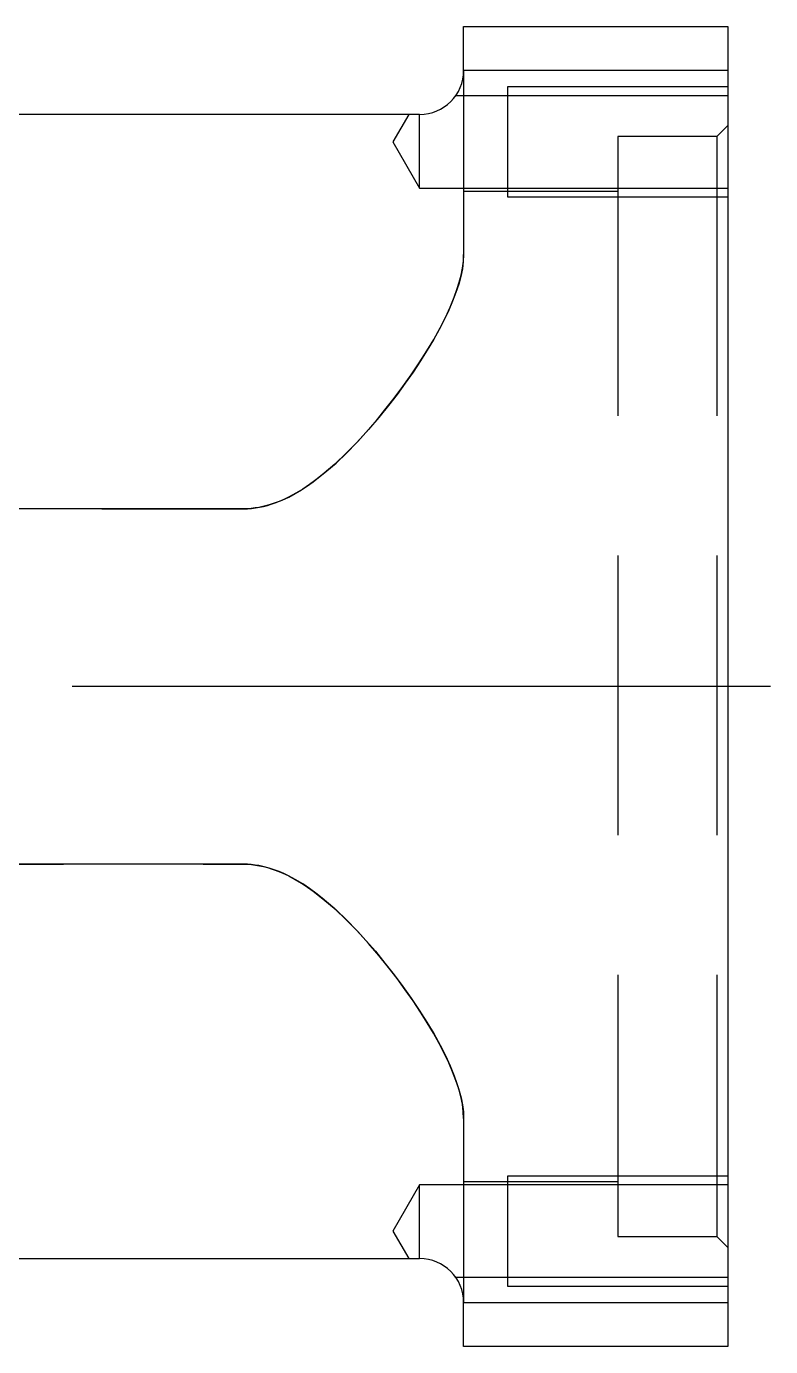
# Model space of a CAD drawing. Extents: x -13 to 750, y -368 to 120.
# Drawn here: x 485.6 to 519.4, y -313.6 to -253.6 of the extents above; entities that cross this region are included whole.
import ezdxf

# ---------------------------------------------------------------- set-up
doc = ezdxf.new("R2010")
doc.units = 0
doc.linetypes.add('CENTER', pattern=[50.8, 31.75, -6.35, 6.35, -6.35])
doc.linetypes.add('DASHED', pattern=[19.05, 12.7, -6.35])
doc.layers.get('0').update_dxf_attribs({"linetype": 'CONTINUOUS'})
doc.layers.add('CENTER', color=1, linetype='CENTER')

msp = doc.modelspace()

# ---------------------------------------------------------------- linework, layer by layer
at = {"color": 7, "linetype": 'CONTINUOUS'}
for p, q in [((505.5, -255.62), (505.5, -253.62)), ((505.5, -253.62), (517.5, -253.62)), ((517.5, -253.62), (517.5, -255.62)), ((517.5, -255.62), (505.5, -255.62)), ((517.5, -255.62), (517.5, -311.62)), ((503.5, -257.62), (470, -257.62)), ((470, -309.62), (503.5, -309.62)), ((505.5, -313.62), (505.5, -311.62)), ((505.5, -311.62), (517.5, -311.62)), ((517.5, -311.62), (517.5, -313.62)), ((517.5, -313.62), (505.5, -313.62))]:
    msp.add_line(p, q, dxfattribs=at)
at = {"color": 3, "linetype": 'DASHED'}
for p, q in [((505.5, -255.62), (505.5, -263.992)), ((505.118, -256.795), (505.135, -256.771)), ((507.5, -256.771), (505.135, -256.771)), ((517.5, -256.371), (507.5, -256.371)), ((507.5, -256.371), (507.5, -261.371)), ((517.5, -256.771), (507.5, -256.771)), ((503.01, -257.62), (502.288, -258.871)), ((503.5, -260.971), (503.5, -257.62)), ((517.5, -258.12), (517, -258.62)), ((502.288, -258.871), (503.5, -260.971)), ((517, -258.62), (512.5, -258.62)), ((512.5, -258.62), (512.5, -308.62)), ((517, -258.62), (517, -308.62)), ((503.5, -260.971), (507.5, -260.971)), ((507.5, -260.971), (517.5, -260.971)), ((512.5, -261.12), (505.5, -261.12)), ((507.5, -261.371), (517.5, -261.371)), ((505.5, -263.992), (505.485, -264.307)), ((505.486, -264.297), (505.5, -263.992)), ((505.485, -264.307), (505.442, -264.637)), ((505.445, -264.615), (505.486, -264.297)), ((505.371, -264.981), (505.274, -265.336)), ((505.3, -265.248), (505.384, -264.926)), ((505.442, -264.637), (505.371, -264.981)), ((505.384, -264.926), (505.445, -264.615)), ((505.148, -265.718), (504.997, -266.111)), ((505.073, -265.921), (505.196, -265.58)), ((505.274, -265.336), (505.148, -265.718)), ((505.196, -265.58), (505.3, -265.248)), ((504.668, -266.843), (504.885, -266.376)), ((504.997, -266.111), (504.823, -266.515)), ((504.885, -266.376), (505.073, -265.921)), ((504.627, -266.927), (504.388, -267.39)), ((504.425, -267.321), (504.668, -266.843)), ((504.823, -266.515), (504.627, -266.927)), ((504.388, -267.39), (504.126, -267.861)), ((504.137, -267.842), (504.425, -267.321)), ((503.822, -268.372), (504.137, -267.842)), ((504.126, -267.861), (503.841, -268.34)), ((503.481, -268.909), (503.822, -268.372)), ((503.841, -268.34), (503.537, -268.824)), ((503.203, -269.328), (502.848, -269.835)), ((503.117, -269.452), (503.481, -268.909)), ((503.537, -268.824), (503.203, -269.328)), ((502.344, -270.517), (502.741, -269.983)), ((502.848, -269.835), (502.474, -270.346)), ((502.741, -269.983), (503.117, -269.452)), ((501.925, -271.052), (502.344, -270.517)), ((502.474, -270.346), (502.081, -270.856)), ((501.486, -271.585), (501.925, -271.052)), ((502.081, -270.856), (501.642, -271.401)), ((501.07, -272.064), (501.486, -271.585)), ((501.642, -271.401), (501.18, -271.944)), ((500.635, -272.541), (501.07, -272.064)), ((501.18, -271.944), (500.694, -272.481)), ((500.179, -273.009), (500.635, -272.541)), ((500.694, -272.481), (500.182, -273.007)), ((499.641, -273.516), (499.071, -274.002)), ((499.197, -273.901), (499.701, -273.464)), ((500.182, -273.007), (499.641, -273.516)), ((499.701, -273.464), (500.179, -273.009)), ((498.667, -274.314), (499.197, -273.901)), ((499.071, -274.002), (498.785, -274.226)), ((497.84, -274.855), (498.125, -274.685)), ((498.185, -274.646), (497.87, -274.838)), ((498.125, -274.685), (498.4, -274.503)), ((498.49, -274.442), (498.185, -274.646)), ((498.4, -274.503), (498.667, -274.314)), ((498.785, -274.226), (498.49, -274.442)), ((496.4, -275.437), (496.581, -275.392)), ((496.659, -275.369), (496.427, -275.431)), ((496.581, -275.392), (496.759, -275.338)), ((496.887, -275.295), (496.659, -275.369)), ((496.759, -275.338), (496.935, -275.278)), ((497.111, -275.21), (496.887, -275.295)), ((496.935, -275.278), (497.245, -275.154)), ((497.331, -275.116), (497.111, -275.21)), ((497.245, -275.154), (497.547, -275.012)), ((497.545, -275.013), (497.331, -275.116)), ((497.87, -274.838), (497.545, -275.013)), ((497.547, -275.012), (497.84, -274.855)), ((495.5, -275.542), (455, -275.542)), ((470, -275.542), (495.5, -275.542)), ((495.5, -275.542), (495.68, -275.538)), ((495.674, -275.538), (495.5, -275.542)), ((495.848, -275.526), (495.674, -275.538)), ((495.68, -275.538), (495.86, -275.525)), ((496.021, -275.507), (495.848, -275.526)), ((495.86, -275.525), (496.04, -275.504)), ((496.192, -275.48), (496.021, -275.507)), ((496.04, -275.504), (496.217, -275.476)), ((496.427, -275.431), (496.192, -275.48)), ((496.217, -275.476), (496.4, -275.437)), ((495.5, -291.698), (455.563, -291.698)), ((455.563, -291.698), (495.5, -291.698)), ((495.5, -291.698), (495.68, -291.702)), ((495.674, -291.702), (495.5, -291.698)), ((495.848, -291.714), (495.674, -291.702)), ((495.68, -291.702), (495.86, -291.715)), ((496.021, -291.733), (495.848, -291.714)), ((495.86, -291.715), (496.04, -291.736)), ((496.192, -291.76), (496.021, -291.733)), ((496.04, -291.736), (496.217, -291.764)), ((496.427, -291.809), (496.192, -291.76)), ((496.217, -291.764), (496.4, -291.803)), ((496.4, -291.803), (496.581, -291.848)), ((496.659, -291.871), (496.427, -291.809)), ((496.581, -291.848), (496.759, -291.902)), ((496.887, -291.945), (496.659, -291.871)), ((496.759, -291.902), (496.935, -291.962)), ((497.111, -292.03), (496.887, -291.945)), ((496.935, -291.962), (497.245, -292.086)), ((497.331, -292.124), (497.111, -292.03)), ((497.245, -292.086), (497.547, -292.228)), ((497.545, -292.227), (497.331, -292.124)), ((497.87, -292.402), (497.545, -292.227)), ((497.547, -292.228), (497.84, -292.385)), ((497.84, -292.385), (498.125, -292.555)), ((498.185, -292.594), (497.87, -292.402)), ((498.125, -292.555), (498.4, -292.737)), ((498.49, -292.798), (498.185, -292.594)), ((498.4, -292.737), (498.667, -292.926)), ((498.785, -293.014), (498.49, -292.798)), ((498.667, -292.926), (499.197, -293.339)), ((499.071, -293.238), (498.785, -293.014)), ((499.641, -293.724), (499.071, -293.238)), ((499.197, -293.339), (499.701, -293.776)), ((500.182, -294.233), (499.641, -293.724)), ((499.701, -293.776), (500.179, -294.231)), ((500.179, -294.231), (500.635, -294.699)), ((500.694, -294.759), (500.182, -294.233)), ((500.635, -294.699), (501.07, -295.176)), ((501.18, -295.296), (500.694, -294.759)), ((501.07, -295.176), (501.486, -295.655)), ((501.642, -295.839), (501.18, -295.296)), ((501.486, -295.655), (501.925, -296.188)), ((502.081, -296.384), (501.642, -295.839)), ((501.925, -296.188), (502.344, -296.723)), ((502.474, -296.894), (502.081, -296.384)), ((502.344, -296.723), (502.741, -297.257)), ((502.848, -297.405), (502.474, -296.894)), ((502.741, -297.257), (503.117, -297.788)), ((503.203, -297.912), (502.848, -297.405)), ((503.117, -297.788), (503.481, -298.331)), ((503.537, -298.416), (503.203, -297.912)), ((503.481, -298.331), (503.822, -298.868)), ((503.841, -298.9), (503.537, -298.416)), ((503.822, -298.868), (504.137, -299.398)), ((504.126, -299.379), (503.841, -298.9)), ((504.388, -299.85), (504.126, -299.379)), ((504.137, -299.398), (504.425, -299.919)), ((504.627, -300.313), (504.388, -299.85)), ((504.425, -299.919), (504.668, -300.397)), ((504.823, -300.725), (504.627, -300.313)), ((504.668, -300.397), (504.885, -300.864)), ((504.997, -301.129), (504.823, -300.725)), ((504.885, -300.864), (505.073, -301.319)), ((505.148, -301.522), (504.997, -301.129)), ((505.073, -301.319), (505.196, -301.66)), ((505.274, -301.904), (505.148, -301.522)), ((505.196, -301.66), (505.3, -301.992)), ((505.371, -302.259), (505.274, -301.904)), ((505.3, -301.992), (505.384, -302.314)), ((505.442, -302.603), (505.371, -302.259)), ((505.384, -302.314), (505.445, -302.625)), ((505.485, -302.933), (505.442, -302.603)), ((505.445, -302.625), (505.486, -302.943)), ((505.5, -303.248), (505.485, -302.933)), ((505.486, -302.943), (505.5, -303.248)), ((505.5, -303.248), (505.5, -311.62)), ((517.5, -305.869), (507.5, -305.869)), ((507.5, -305.869), (507.5, -310.869)), ((503.5, -306.269), (502.288, -308.369)), ((507.5, -306.269), (503.5, -306.269)), ((503.5, -309.62), (503.5, -306.269)), ((505.5, -306.12), (512.5, -306.12)), ((517.5, -306.269), (507.5, -306.269)), ((502.288, -308.369), (503.01, -309.62)), ((512.5, -308.62), (517, -308.62)), ((517, -308.62), (517.5, -309.12)), ((505.135, -310.469), (505.054, -310.362)), ((505.135, -310.469), (507.5, -310.469)), ((507.5, -310.469), (517.5, -310.469)), ((507.5, -310.869), (517.5, -310.869))]:
    msp.add_line(p, q, dxfattribs=at)
at = {"color": 7, "linetype": 'CONTINUOUS'}
for centre, start, end in [((503.5, -255.62), 270, 0), ((503.5, -311.62), 0, 90)]:
    msp.add_arc(centre, 2, start, end, dxfattribs=at)
at = {"layer": 'CENTER', "color": 1, "linetype": 'CENTER'}
msp.add_line((519.45, -283.62), (460, -283.62), dxfattribs=at)

doc.saveas('drawing.dxf')
